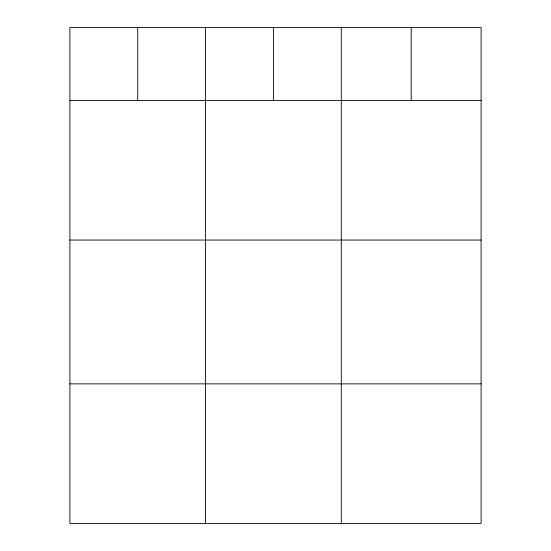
<?xml version="1.0" encoding="UTF-8"?>
<svg xmlns="http://www.w3.org/2000/svg" width="551" height="551" viewBox="0 0 551 551"><rect width="100%" height="100%" fill="white"/><g stroke="black" fill="none" stroke-linecap="round" stroke-linejoin="round"><path stroke-width="0.83" d="M481.106 100.468L481.106 523.45L69.894 523.45L69.894 27.55L481.106 27.55L481.106 100.468L69.894 100.468M69.894 240.05L481.106 240.05M69.894 383.868L481.106 383.868M411.198 27.55L411.198 100.468M341.296 27.55L341.296 523.45M273.441 27.55L273.441 100.468M205.592 27.55L205.592 523.45M137.743 27.55L137.743 100.468"/></g></svg>
